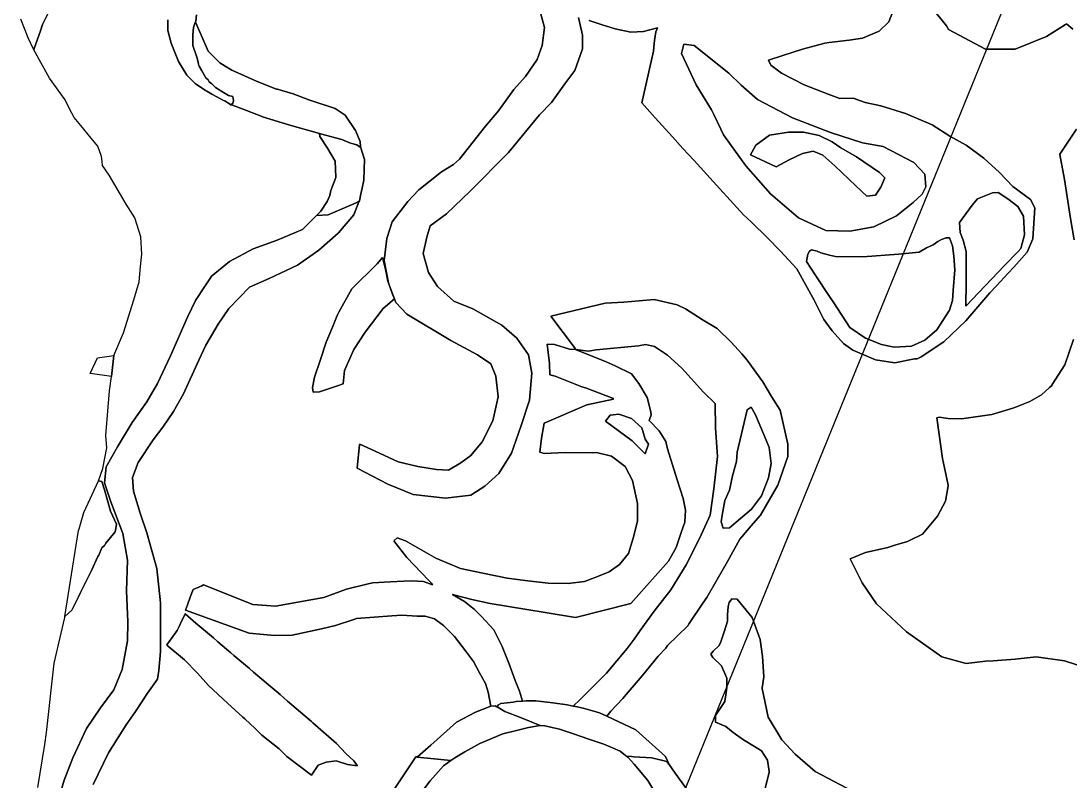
# Model space of a CAD drawing. Header units: inches. Extents: x 288635 to 1232953, y 676945 to 1655780.
# Drawn here: x 476953 to 506323, y 1344841 to 1366099 of the extents above; entities that cross this region are included whole.
import ezdxf

# ---------------------------------------------------------------- set-up
doc = ezdxf.new("R2010")
doc.units = ezdxf.units.IN
doc.header["$MEASUREMENT"] = 0
doc.layers.add('Images', color=7, linetype='Continuous')
picture_1 = doc.add_image_def('image5.jpg', size_in_pixel=(2644, 3704))

msp = doc.modelspace()

# ---------------------------------------------------------------- linework, layer by layer
at = {"color": 1}
for points in [[(506377.1774, 1365869.7844), (506199.6636, 1366017.0695), (506180.8633, 1366005.3193), (506173.365, 1366000.6329), (505637.5404, 1365665.7425), (504764.4137, 1365308.5543), (503930.9745, 1365308.5543), (502899.0975, 1365864.1804), (502836.5052, 1365965.8928), (502316.3443, 1366607.5765)], [(502316.3443, 1366607.5765), (502836.5052, 1365965.8928), (502899.0975, 1365864.1804), (503930.9745, 1365308.5543), (504764.4137, 1365308.5543), (505637.5404, 1365665.7425), (506173.365, 1366000.6329), (506180.8633, 1366005.3193), (506199.6636, 1366017.0695), (506377.1774, 1365869.7844)], [(477713.6018, 1366321.1726), (477549.6017, 1366001.2029), (477494.7627, 1365828.0378), (477320.6024, 1365325.2626), (477311.099, 1365297.8278), (477312.117, 1365296.3544), (477307.9886, 1365288.8486), (477155.9009, 1365625.7712), (476952.7005, 1366146.4723)], [(477422.5871, 1344655.8965), (477615.2408, 1345861.7422), (477668.5338, 1346195.3101), (477884.4342, 1348138.414), (478176.2352, 1349417.4027), (478182.7497, 1349445.9562), (478370.3685, 1349619.1034), (478557.8571, 1349990.6087), (478620.6283, 1350114.9886), (478675.5549, 1350223.8247), (478922.8324, 1350727.928), (479104.0687, 1351120.2169), (479125.8144, 1351156.1661), (479215.2157, 1351359.384), (479288.1636, 1351428.4925), (479297.4485, 1351439.9053), (479329.2448, 1351492.4699), (479587.4542, 1351809.8578), (479605.5525, 1351907.136), (479627.9902, 1352027.7386), (479460.454, 1352383.7531), (479284.8695, 1352985.728), (479216.3324, 1353220.7009), (479120.1622, 1353234.3694), (479243.4954, 1353576.9808), (479355.2556, 1354156.102), (479324.7756, 1354506.6227), (479426.3758, 1355751.2252), (479484.3343, 1356156.8036), (479532.0137, 1356574.885), (479551.4738, 1356745.5229), (479822.6166, 1357371.7484), (480107.0971, 1358296.3103), (480259.4974, 1358799.2313), (480293.1347, 1359231.0853), (480332.8223, 1359575.0443), (480306.3639, 1360064.5244), (480134.3844, 1360593.6922), (479896.2589, 1360977.3388), (479420.008, 1361784.3195), (479230.3568, 1362052.6919), (479220.1968, 1362169.5321), (479199.8767, 1362311.7724), (479098.2765, 1362596.253), (478915.3962, 1362819.7734), (478630.9156, 1363175.3742), (478442.9552, 1363403.9746), (478310.875, 1363637.6551), (478183.8747, 1363896.7356), (477749.0938, 1364496.5532), (477307.9886, 1365288.8486), (477312.117, 1365296.3544), (477311.099, 1365297.8278), (477320.6024, 1365325.2626), (477494.7627, 1365828.0378), (477549.6017, 1366001.2029), (477713.6018, 1366321.1726)], [(491451.3602, 1366433.1427), (491591.0605, 1365912.4417), (491527.5603, 1365410.7907), (491394.2101, 1365023.4399), (491064.0094, 1364547.189), (490740.1588, 1364178.8882), (490305.8179, 1363590.4537), (489945.9838, 1363156.5362), (489216.7552, 1362237.0739), (489051.6904, 1362082.3257), (488713.0231, 1361881.242), (488078.0218, 1361373.241), (488074.1227, 1361369.0633), (488072.7301, 1361367.9493), (487776.3962, 1361050.4486), (487331.8953, 1360478.9475), (487183.7283, 1360013.2799), (487109.6448, 1359399.4453), (487231.9021, 1358777.9707), (487217.4483, 1358819.0501), (487144.4842, 1359161.4201), (487065.3126, 1359480.5098), (486914.0076, 1359307.8025), (486205.415, 1358607.3831), (485846.1927, 1357952.1751), (485797.6779, 1357863.6858), (485663.0181, 1357535.8184), (485488.3153, 1357114.74), (485319.0591, 1356603.1603), (485160.3088, 1356140.1385), (485107.392, 1355849.0963), (485120.6212, 1355716.8044), (485299.2153, 1355723.419), (485808.475, 1355894.8529), (485967.2895, 1355948.3152), (486000.3625, 1356325.3472), (486258.3318, 1356907.4317), (486578.1033, 1357390.7518), (487081.0999, 1358061.4139), (487396.0424, 1358329.57), (487343.1256, 1358461.8619), (487287.1374, 1358620.9863), (487437.7288, 1358224.693), (487744.6461, 1357896.609), (488972.3152, 1357166.3575), (489723.7334, 1356764.1901), (490094.1508, 1356510.1895), (490231.7344, 1356160.9388), (490295.2345, 1355589.4377), (490147.0676, 1354912.103), (489850.7336, 1354330.0185), (489536.1934, 1353942.0856), (489252.7741, 1353742.6424), (488914.1068, 1353530.9753), (488575.4395, 1353552.142), (488056.8551, 1353636.8088), (487506.5206, 1353763.8091), (486860.936, 1354070.7264), (486427.0185, 1354261.2267), (486426.3224, 1354253.9174), (486421.7268, 1354255.935), (486358.2267, 1353589.1837), (487215.4784, 1353144.6828), (487924.5631, 1352858.9322), (488824.1483, 1352753.0987), (489533.233, 1352837.7655), (489924.8171, 1353091.766), (490316.4012, 1353441.0167), (490317.2022, 1353442.3032), (490321.6929, 1353446.3084), (490670.9436, 1354007.2262), (490935.5275, 1354758.6444), (491178.9447, 1355488.8959), (491242.4448, 1356250.8974), (491147.1946, 1356758.8984), (490819.1106, 1357224.566), (490406.3598, 1357594.9834), (489591.4415, 1358050.0676), (489062.2738, 1358261.7347), (488607.1895, 1358674.4856), (488353.189, 1359066.0697), (488205.022, 1359595.2374), (488300.2722, 1360050.3216), (488394.9686, 1360365.9764), (488855.8983, 1360701.1979), (489512.0663, 1361336.1992), (489516.1152, 1361340.2882), (489517.358, 1361341.4909), (490586.2768, 1362420.9931), (491456.6519, 1363472.9785), (491786.8525, 1363815.8792), (492167.8533, 1364342.9302), (492440.9038, 1364717.581), (492663.1543, 1365320.8322), (492663.1543, 1365701.8329), (492542.5041, 1366197.1339)], [(492542.5041, 1366197.1339), (492663.1543, 1365701.8329), (492663.1543, 1365320.8322), (492440.9038, 1364717.581), (492167.8533, 1364342.9302), (491786.8525, 1363815.8792), (491456.6519, 1363472.9785), (490586.2768, 1362420.9931), (489517.358, 1361341.4909), (489516.1152, 1361340.2882), (489512.0663, 1361336.1992), (488855.8983, 1360701.1979), (488394.9686, 1360365.9764), (488300.2722, 1360050.3216), (488205.022, 1359595.2374), (488353.189, 1359066.0697), (488607.1895, 1358674.4856), (489062.2738, 1358261.7347), (489591.4415, 1358050.0676), (490406.3598, 1357594.9834), (490819.1106, 1357224.566), (491147.1946, 1356758.8984), (491242.4448, 1356250.8974), (491178.9447, 1355488.8959), (490935.5275, 1354758.6444), (490670.9436, 1354007.2262), (490321.6929, 1353446.3084), (490317.2022, 1353442.3032), (490316.4012, 1353441.0167), (489924.8171, 1353091.766), (489533.233, 1352837.7655), (488824.1483, 1352753.0987), (487924.5631, 1352858.9322), (487215.4784, 1353144.6828), (486358.2267, 1353589.1837), (486421.7268, 1354255.935), (486426.3224, 1354253.9174), (486427.0185, 1354261.2267), (486860.936, 1354070.7264), (487506.5206, 1353763.8091), (488056.8551, 1353636.8088), (488575.4395, 1353552.142), (488914.1068, 1353530.9753), (489252.7741, 1353742.6424), (489536.1934, 1353942.0856), (489850.7336, 1354330.0185), (490147.0676, 1354912.103), (490295.2345, 1355589.4377), (490231.7344, 1356160.9388), (490094.1508, 1356510.1895), (489723.7334, 1356764.1901), (488972.3152, 1357166.3575), (487744.6461, 1357896.609), (487437.7288, 1358224.693), (487287.1374, 1358620.9863), (487270.3098, 1358668.812), (487263.2622, 1358688.842), (487231.9021, 1358777.9707), (487109.6448, 1359399.4453), (487183.7283, 1360013.2799), (487331.8953, 1360478.9475), (487776.3962, 1361050.4486), (488072.7301, 1361367.9493), (488074.1227, 1361369.0633), (488078.0218, 1361373.241), (488713.0231, 1361881.242), (489051.6904, 1362082.3257), (489216.7552, 1362237.0739), (489945.9838, 1363156.5362), (490305.8179, 1363590.4537), (490740.1588, 1364178.8882), (491064.0094, 1364547.189), (491394.2101, 1365023.4399), (491527.5603, 1365410.7907), (491591.0605, 1365912.4417), (491451.3602, 1366433.1427)], [(501340.1825, 1366368.23), (501231.1915, 1366077.0434), (500954.7036, 1365815.9822), (500495.2144, 1365619.0582), (500113.3247, 1365561.1049), (499555.0622, 1365495.4269), (499438.6359, 1365481.7297), (498816.8638, 1365309.7502), (498261.2377, 1365131.1561), (497864.3619, 1365005.4788), (497923.8932, 1364859.9576), (498228.1647, 1364635.0614), (498863.166, 1364310.9461), (499531.2402, 1364052.9769), (499855.3554, 1363933.9141), (500225.7729, 1363940.5287), (500566.5436, 1363823.6552), (501001.1795, 1363727.0694), (501691.7434, 1363512.7565), (502438.4611, 1363191.9347), (502937.9334, 1362877.7552), (503390.3718, 1362623.7547), (503882.4978, 1362258.629), (504318.4512, 1361861.9674), (504692.1244, 1361464.8774), (505191.7857, 1361107.488), (505310.6407, 1360869.7779), (505252.7438, 1360001.3241), (505094.1159, 1359634.4264), (504723.6985, 1359211.0922), (504564.8634, 1359042.9138), (504234.8492, 1358693.487), (504049.0097, 1358496.7158), (503380.9354, 1357709.5788), (502763.8114, 1357127.5254), (502135.6344, 1356702.5821), (502019.8518, 1356651.1232), (501944.3878, 1356649.3787), (501396.5564, 1356538.7952), (500854.9389, 1356624.1939), (500219.7048, 1356892.4039), (499961.189, 1357081.1921), (499643.6884, 1357431.7657), (499412.1775, 1357749.2663), (499140.979, 1358291.6633), (498651.4989, 1359164.79), (498196.7506, 1359661.2631), (497825.1335, 1360039.3289), (497392.2043, 1360462.196), (497259.1993, 1360592.1097), (497174.687, 1360671.34), (496977.9954, 1360886.3285), (496313.4019, 1361612.7445), (495782.8441, 1362192.6565), (495468.121, 1362536.6562), (495180.3659, 1362854.1791), (494691.6022, 1363393.5045), (494317.1812, 1363806.6588), (494645.3348, 1365258.5688), (494662.5134, 1365473.8008), (494668.589, 1365549.9223), (494706.6891, 1365793.3394), (494753.2558, 1365911.873), (494366.8311, 1365808.1561), (494009.4642, 1365790.2238), (493573.0795, 1365882.2396), (493204.7788, 1365990.1898), (492842.828, 1366112.9567)], [(492842.828, 1366112.9567), (493204.7788, 1365990.1898), (493573.0795, 1365882.2396), (494009.4642, 1365790.2238), (494366.8311, 1365808.1561), (494753.2558, 1365911.873), (494706.6891, 1365793.3394), (494668.589, 1365549.9223), (494662.5134, 1365473.8008), (494645.3348, 1365258.5688), (494317.1812, 1363806.6588), (494691.6022, 1363393.5045), (495180.3659, 1362854.1791), (495468.121, 1362536.6562), (495782.8441, 1362192.6565), (496313.4019, 1361612.7445), (496977.9954, 1360886.3285), (497174.687, 1360671.34), (497259.1993, 1360592.1097), (497392.2043, 1360462.196), (497825.1335, 1360039.3289), (498196.7506, 1359661.2631), (498651.4989, 1359164.79), (499140.979, 1358291.6633), (499412.1775, 1357749.2663), (499643.6884, 1357431.7657), (499961.189, 1357081.1921), (500219.7048, 1356892.4039), (500854.9389, 1356624.1939), (501396.5564, 1356538.7952), (501944.3878, 1356649.3787), (502019.8518, 1356651.1232), (502135.6344, 1356702.5821), (502763.8114, 1357127.5254), (503380.9354, 1357709.5788), (504049.0097, 1358496.7158), (504234.8492, 1358693.487), (504564.8634, 1359042.9138), (504723.6985, 1359211.0922), (505094.1159, 1359634.4264), (505252.7438, 1360001.3241), (505310.6407, 1360869.7779), (505191.7857, 1361107.488), (504692.1244, 1361464.8774), (504318.4512, 1361861.9674), (503882.4978, 1362258.629), (503390.3718, 1362623.7547), (502937.9334, 1362877.7552), (502438.4611, 1363191.9347), (501691.7434, 1363512.7565), (501001.1795, 1363727.0694), (500566.5436, 1363823.6552), (500225.7729, 1363940.5287), (499855.3554, 1363933.9141), (499531.2402, 1364052.9769), (498863.166, 1364310.9461), (498228.1647, 1364635.0614), (497923.8932, 1364859.9576), (497864.3619, 1365005.4788), (498261.2377, 1365131.1561), (498816.8638, 1365309.7502), (499438.6359, 1365481.7297), (499555.0622, 1365495.4269), (500113.3247, 1365561.1049), (500495.2144, 1365619.0582), (500954.7036, 1365815.9822), (501231.1915, 1366077.0434), (501340.1825, 1366368.23)], [(481060.8769, 1366129.1584), (481063.3489, 1365897.3028), (481064.0593, 1365830.6708), (481152.6608, 1365475.27), (481355.8612, 1364967.269), (481587.6366, 1364583.0933), (481822.5871, 1364354.4928), (482116.2446, 1364154.1199), (482153.1538, 1364133.7971), (482293.0172, 1364053.4049), (482431.8035, 1363973.6317), (482621.3217, 1363871.0167), (482649.8283, 1363864.3092), (482734.7123, 1363809.621), (482811.3999, 1363760.2134), (482816.2293, 1363759.5615), (482806.1082, 1363754.9217), (482869.2607, 1363746.397), (483141.9937, 1363638.1293), (483674.4311, 1363434.7263), (483707.1449, 1363422.2289), (484475.4964, 1363187.2784), (485299.6594, 1362953.5605), (485305.188, 1362951.9927), (485308.1007, 1362867.6378), (485527.7766, 1362545.2179), (485744.7353, 1362180.0922), (485755.3187, 1361730.2996), (485755.0201, 1361729.5098), (485755.3187, 1361716.8187), (485619.4184, 1361357.3695), (485592.4954, 1361214.768), (485516.6222, 1361050.3761), (485338.4833, 1360783.1398), (485218.9286, 1360656.2035), (484983.8127, 1360423.6294), (484827.3445, 1360268.8527), (484116.143, 1359970.4021), (483445.2444, 1359722.3611), (482782.6404, 1359373.5009), (482274.6393, 1358948.05), (482273.3965, 1358946.1493), (482269.3476, 1358942.7583), (482103.3254, 1358688.842), (481837.5468, 1358282.357), (481608.9463, 1357818.8061), (481138.2644, 1356736.8692), (480774.4616, 1355959.6541), (480476.8047, 1355447.0229), (480063.3924, 1354868.2457), (479649.9802, 1354190.2495), (479335.7868, 1353628.0088), (479286.1773, 1353181.5235), (479468.0787, 1352652.3558), (479798.8086, 1351759.3853), (479931.1005, 1351015.2432), (479905.3036, 1350161.9602), (479937.0536, 1349288.8335), (479929.1161, 1348764.9574), (479778.3033, 1347963.2683), (479548.1154, 1347391.7672), (479175.0521, 1346883.7662), (478786.1138, 1346312.265), (478400.6152, 1345491.7905), (478159.3147, 1344863.1392), (478051.3645, 1344482.1384)], [(478971.058, 1344741.4306), (479402.8588, 1345624.0824), (479898.1598, 1346411.484), (480158.5104, 1346786.1347), (480488.711, 1347294.1358), (480774.4616, 1347687.8365), (480806.2117, 1347935.487), (480857.0118, 1348462.5381), (480850.6617, 1349821.4408), (480755.4116, 1350786.6427), (480476.011, 1351783.5947), (480285.5106, 1352336.0458), (480095.0102, 1352945.6471), (480069.6102, 1353332.9978), (480228.3605, 1353752.0987), (480653.8113, 1354380.7499), (480920.5119, 1354736.3506), (481218.9625, 1355174.5015), (481498.363, 1355669.8025), (481923.8139, 1356609.6044), (482127.0143, 1357035.0552), (482465.1397, 1357614.5474), (482769.9403, 1358052.6982), (483340.8008, 1358650.8426), (483426.7125, 1358688.842), (483890.7176, 1358894.0749), (484684.4691, 1359264.4923), (485287.7204, 1359687.8265), (485827.4714, 1360164.0774), (485829.6302, 1360166.6048), (485832.7631, 1360169.3691), (486266.6807, 1360677.3702), (486405.3665, 1361036.2371), (486417.9855, 1361068.8904), (486458.8249, 1361263.9954), (486459.1118, 1361264.632), (486467.3311, 1361304.6326), (486491.5907, 1361422.696), (486538.4869, 1361650.9244), (486551.0584, 1361947.0856), (486562.9757, 1362227.8368), (486444.4348, 1362578.6819), (486436.592, 1362729.0192), (486309.5918, 1363033.8198), (486017.4912, 1363465.6207), (485738.0906, 1363649.771), (485007.8392, 1363891.0715), (484563.3383, 1364062.5218), (484250.4829, 1364152.1829), (484126.2086, 1364187.7986), (484096.9298, 1364196.1896), (483557.1788, 1364410.5025), (482850.7398, 1364728.0032), (482667.55, 1364837.0448), (482517.3642, 1364926.4411), (482191.926, 1365251.8792), (482039.6249, 1365600.4797), (481836.1683, 1366066.169), (481846.6787, 1366094.2923), (481862.4217, 1366272.1026)], [(481862.4217, 1366272.1026), (481846.6787, 1366094.2923), (481836.1683, 1366066.169), (481834.7378, 1366069.4434), (481833.1366, 1366058.0568), (481832.6628, 1366056.789), (481830.8766, 1366060.8773), (481829.4461, 1366064.1517), (481827.8449, 1366052.7651), (481776.5577, 1365915.5326), (481758.3561, 1365707.5507), (481758.5196, 1365695.9386), (481758.3561, 1365694.0698), (481760.0901, 1365570.9534), (481758.0085, 1365556.1506), (481760.4403, 1365546.0919), (481762.3248, 1365412.2879), (481872.1117, 1365084.1785), (481904.3261, 1364950.9278), (481917.1064, 1364880.4744), (481924.5979, 1364867.0762), (481932.6338, 1364833.8367), (481933.9976, 1364831.7531), (482005.0109, 1364723.2606), (482123.4818, 1364511.3799), (482183.7008, 1364450.2621), (482218.3844, 1364397.2733), (482294.2576, 1364338.0552), (482389.3886, 1364241.5043), (482514.4451, 1364166.2015), (482543.8225, 1364143.2728), (482574.6917, 1364129.924), (482758.4831, 1364019.2539), (482881.5146, 1363983.5351), (482892.4878, 1363873.8218), (482877.2847, 1363790.4169), (482811.3999, 1363760.2134), (482734.7123, 1363809.621), (482649.8283, 1363864.3092), (482621.3217, 1363871.0167), (482431.8035, 1363973.6317), (482293.0172, 1364053.4049), (482153.1538, 1364133.7971), (482116.2446, 1364154.1199), (481822.5871, 1364354.4928), (481587.6366, 1364583.0933), (481355.8612, 1364967.269), (481152.6608, 1365475.27), (481064.0593, 1365830.6708), (481063.3489, 1365897.3028), (481060.8769, 1366129.1584)], [(506415.7143, 1359978.0439), (506309.8807, 1360573.3576), (506137.9012, 1361664.7661), (506014.1104, 1362361.9037), (506012.2239, 1362372.5279), (506475.2456, 1363073.6751)], [(506475.2456, 1363073.6751), (506012.2239, 1362372.5279), (506014.1104, 1362361.9037), (506137.9012, 1361664.7661), (506309.8807, 1360573.3576), (506415.7143, 1359978.0439)], [(478051.3645, 1344482.1384), (478159.3147, 1344863.1392), (478400.6152, 1345491.7905), (478786.1138, 1346312.265), (479175.0521, 1346883.7662), (479548.1154, 1347391.7672), (479778.3033, 1347963.2683), (479929.1161, 1348764.9574), (479937.0536, 1349288.8335), (479905.3036, 1350161.9602), (479931.1005, 1351015.2432), (479798.8086, 1351759.3853), (479468.0787, 1352652.3558), (479286.1773, 1353181.5235), (479335.7868, 1353628.0088), (479649.9802, 1354190.2495), (480063.3924, 1354868.2457), (480476.8047, 1355447.0229), (480774.4616, 1355959.6541), (481138.2644, 1356736.8692), (481608.9463, 1357818.8061), (481837.5468, 1358282.357), (482103.3254, 1358688.842), (482269.3476, 1358942.7583), (482273.3965, 1358946.1493), (482274.6393, 1358948.05), (482782.6404, 1359373.5009), (483445.2444, 1359722.3611), (484116.143, 1359970.4021), (484827.3445, 1360268.8527), (484983.8127, 1360423.6294), (485218.9286, 1360656.2035), (485547.0126, 1360677.3702), (486326.2088, 1361017.0198), (486347.4003, 1361023.1961), (486347.4429, 1361023.2906), (486351.0605, 1361024.8675), (486352.7346, 1361028.5823), (486372.5142, 1361037.2042), (486405.3665, 1361036.2371), (486266.6807, 1360677.3702), (485832.7631, 1360169.3691), (485829.6302, 1360166.6048), (485827.4714, 1360164.0774), (485287.7204, 1359687.8265), (484684.4691, 1359264.4923), (483890.7176, 1358894.0749), (483426.7125, 1358688.842), (483340.8008, 1358650.8426), (482769.9403, 1358052.6982), (482465.1397, 1357614.5474), (482127.0143, 1357035.0552), (481923.8139, 1356609.6044), (481498.363, 1355669.8025), (481218.9625, 1355174.5015), (480920.5119, 1354736.3506), (480653.8113, 1354380.7499), (480228.3605, 1353752.0987), (480069.6102, 1353332.9978), (480095.0102, 1352945.6471), (480285.5106, 1352336.0458), (480476.011, 1351783.5947), (480755.4116, 1350786.6427), (480850.6617, 1349821.4408), (480857.0118, 1348462.5381), (480806.2117, 1347935.487), (480774.4616, 1347687.8365), (480488.711, 1347294.1358), (480158.5104, 1346786.1347), (479898.1598, 1346411.484), (479402.8588, 1345624.0824), (478971.058, 1344741.4306)], [(495712.2694, 1344413.6888), (495249.7107, 1345062.9685), (495081.7586, 1345298.7177), (494977.5144, 1345525.3424), (494150.4934, 1346273.5994), (493335.7422, 1346649.6383), (493455.2506, 1346793.5674), (493789.6846, 1347149.1681), (493827.7215, 1347193.4454), (494331.5524, 1347779.936), (494778.8151, 1348331.2748), (494987.2629, 1348558.3139), (495038.1723, 1348631.0416), (495600.5526, 1349176.7633), (495644.7032, 1349243.6791), (496023.8867, 1349818.3791), (496135.607, 1349974.7875), (496717.2613, 1350978.9096), (497062.2388, 1351607.6101), (497434.6358, 1352044.7718), (497633.0569, 1352277.7009), (498123.1841, 1353111.2233), (498400.6203, 1353920.4122), (498403.636, 1354262.7653), (498185.6787, 1355213.8517), (497942.1197, 1355592.6702), (497703.9943, 1356009.3898), (497267.4309, 1356611.3181), (497112.3008, 1356784.6988), (496817.6383, 1357114.0274), (496420.7625, 1357497.674), (496037.1159, 1357729.1849), (495899.2289, 1357818.0066), (495537.4512, 1358051.0502), (495309.7349, 1358162.559), (494667.1236, 1358312.5017), (494240.5915, 1358271.5818), (493811.9656, 1358231.8942), (493295.1506, 1358203.8255), (491772.7662, 1357841.3531), (492458.4796, 1356925.7457), (492447.8336, 1356926.48), (492458.4796, 1356912.2648), (492458.4796, 1356912.2648), (492291.5347, 1356923.78), (491878.2104, 1357045.7648), (491674.7752, 1357058.8897), (491739.3039, 1356516.8488), (491745.9185, 1356205.9627), (491891.4396, 1356166.2751), (492639.0378, 1355864.9864), (492741.306, 1355834.6847), (493530.0442, 1355536.6804), (493507.1312, 1355531.8566), (493530.0442, 1355523.1995), (492775.9802, 1355364.4492), (491585.3529, 1354848.5107), (491514.4076, 1354426.3845), (491463.1875, 1354035.8315), (491585.3529, 1353996.6875), (492175.8672, 1354029.7605), (492947.8876, 1354019.9655), (493053.7933, 1354028.5524), (493469.2135, 1353924.6973), (493855.9748, 1353632.8847), (494058.8334, 1353247.5321), (494199.9338, 1352601.0076), (494199.9338, 1352587.5267), (494199.9338, 1352124.7566), (494199.9338, 1352111.2757), (494073.3124, 1351635.8347), (493948.5791, 1351205.076), (493697.2244, 1350894.19), (493406.1822, 1350695.7521), (493101.9108, 1350570.0748), (492718.4722, 1350424.0261), (492256.0898, 1350364.9985), (491699.6163, 1350371.6369), (491130.761, 1350437.7828), (490548.6765, 1350510.5434), (489867.373, 1350649.4499), (489248.6609, 1350785.117), (488553.0715, 1351074.9459), (487711.0146, 1351562.2642), (487472.8891, 1351641.6394), (487379.8104, 1351554.7659), (487744.2426, 1351094.7986), (488358.7748, 1350445.3914), (488465.0786, 1350342.8992), (488442.814, 1350350.8846), (488465.0786, 1350329.4183), (488209.9093, 1350420.9371), (487893.7428, 1350437.7828), (487658.9246, 1350434.4755), (487275.278, 1350408.0171), (486789.1052, 1350381.5587), (486666.2558, 1350353.9176), (486054.8849, 1350209.5792), (485420.5489, 1349972.2301), (484071.1712, 1349734.1046), (483436.1699, 1349773.7922), (482058.8177, 1350324.733), (482008.1257, 1350302.0914), (481768.5212, 1350195.0721), (481752.6832, 1350152.8373), (481688.8525, 1349982.6222), (481607.4854, 1349765.6431), (481550.7774, 1349614.4217), (483339.4873, 1348979.2554), (483739.7938, 1348938.091), (484044.0652, 1348914.9399), (484536.8527, 1348918.2472), (485360.3699, 1349100.1486), (485747.3238, 1349189.4456), (486266.324, 1349358.1192), (486333.3632, 1349390.3973), (487326.7129, 1349459.7007), (487603.743, 1349479.0284), (488029.3597, 1349454.0295), (488254.2559, 1349454.0295), (488518.8398, 1349377.9616), (488770.1945, 1349189.4456), (489077.7732, 1348881.8669), (489385.3519, 1348478.3765), (489610.2482, 1348180.7197), (489775.6131, 1347869.8336), (489940.9781, 1347572.1768), (489991.1024, 1347413.9131), (490019.9859, 1347322.7154), (490092.4, 1346934.3885), (489669.2997, 1346770.4371), (489135.8986, 1346484.6865), (488411.7141, 1345840.4992), (488045.6122, 1345514.8387), (487998.9186, 1345519.5354), (487046.4167, 1344090.7825)], [(506799.3609, 1347985.7804), (506144.5158, 1348204.0621), (505350.7642, 1348309.8956), (504762.0651, 1348250.3642), (504141.7659, 1348205.4269), (503933.9075, 1348190.3687), (503392.8436, 1348131.3015), (502711.5402, 1348309.8956), (501725.9653, 1349011.0428), (500885.9115, 1349791.5652), (500483.399, 1350379.8528), (500144.0739, 1351056.9839), (500570.9171, 1351230.5836), (501197.6601, 1351369.7998), (501397.1309, 1351432.7906), (501746.0855, 1351542.9867), (501824.3198, 1351580.3258), (502169.4314, 1351745.0382), (502585.8629, 1352251.9434), (502810.7591, 1352668.663), (502890.1343, 1353098.6118), (502888.7918, 1353104.8208), (502890.1343, 1353112.0927), (502784.3008, 1353601.5729), (502731.036, 1353857.6537), (502567.8849, 1354997.4469), (502636.3434, 1355013.8089), (502883.9308, 1354984.5882), (503260.7495, 1354969.8754), (504112.743, 1355092.3739), (504482.8986, 1355203.0812), (504691.6653, 1355265.5198), (504801.4973, 1355309.8069), (505171.3388, 1355458.9365), (505498.4698, 1355641.745), (505719.7642, 1355843.7964), (505767.7613, 1355888.7936), (505877.5913, 1356057.7853), (506151.1304, 1356478.6706), (506395.8705, 1357186.4325)], [(506395.8705, 1357186.4325), (506151.1304, 1356478.6706), (505877.5913, 1356057.7853), (505767.7613, 1355888.7936), (505719.7642, 1355843.7964), (505498.4698, 1355641.745), (505171.3388, 1355458.9365), (504801.4973, 1355309.8069), (504691.6653, 1355265.5198), (504482.8986, 1355203.0812), (504112.743, 1355092.3739), (503260.7495, 1354969.8754), (502883.9308, 1354984.5882), (502636.3434, 1355013.8089), (502567.8849, 1354997.4469), (502731.036, 1353857.6537), (502784.3008, 1353601.5729), (502890.1343, 1353112.0927), (502888.7918, 1353104.8208), (502890.1343, 1353098.6118), (502810.7591, 1352668.663), (502585.8629, 1352251.9434), (502169.4314, 1351745.0382), (501824.3198, 1351580.3258), (501746.0855, 1351542.9867), (501397.1309, 1351432.7906), (501197.6601, 1351369.7998), (500570.9171, 1351230.5836), (500144.0739, 1351056.9839), (500483.399, 1350379.8528), (500885.9115, 1349791.5652), (501725.9653, 1349011.0428), (502711.5402, 1348309.8956), (503392.8436, 1348131.3015), (503933.9075, 1348190.3687), (504141.7659, 1348205.4269), (504762.0651, 1348250.3642), (505350.7642, 1348309.8956), (506144.5158, 1348204.0621), (506799.3609, 1347985.7804)], [(497763.8034, 1344630.9365), (497882.4488, 1345090.6578), (497881.1231, 1345099.0021), (497882.4488, 1345104.1387), (497831.2723, 1345426.2627), (497668.5533, 1345680.2633), (497469.3686, 1345803.1975), (497160.5522, 1345993.7951), (496870.8329, 1346200.1705), (496664.1624, 1346360.3643), (496374.7382, 1346481.9524), (496374.7382, 1346670.8781), (496642.8928, 1347067.9747), (496680.3315, 1347319.4343), (496700.1763, 1347452.7234), (496700.1763, 1347466.2043), (496700.1763, 1347706.7239), (496700.1763, 1347720.2048), (496545.3948, 1348057.5493), (496300.6956, 1348299.5669), (496248.3167, 1348383.6268), (496315.1747, 1348474.5264), (496485.8634, 1348627.4758), (496528.6472, 1348737.4913), (496569.2073, 1348841.7887), (496629.4201, 1349038.8709), (496713.1801, 1349313.0256), (496716.9633, 1349492.6329), (496730.51, 1349719.5401), (496762.6834, 1349829.6069), (496838.9754, 1349938.0467), (496987.3045, 1349930.2987), (497155.7655, 1349719.7225), (497403.9273, 1349409.5203), (497628.8657, 1348796.5449), (497692.3658, 1348320.2939), (497727.6605, 1347751.2529), (497684.0109, 1347445.7059), (497685.1501, 1347440.1996), (497684.0109, 1347432.225), (497850.624, 1346626.9284), (498232.1169, 1345996.1893), (498606.7676, 1345589.7885), (499170.5075, 1345103.3067), (500384.5279, 1344466.4435)], [(500384.5279, 1344466.4435), (499170.5075, 1345103.3067), (498606.7676, 1345589.7885), (498232.1169, 1345996.1893), (497850.624, 1346626.9284), (497684.0109, 1347432.225), (497685.1501, 1347440.1996), (497684.0109, 1347445.7059), (497727.6605, 1347751.2529), (497692.3658, 1348320.2939), (497628.8657, 1348796.5449), (497403.9273, 1349409.5203), (497155.7655, 1349719.7225), (496987.3045, 1349930.2987), (496838.9754, 1349938.0467), (496762.6834, 1349829.6069), (496730.51, 1349719.5401), (496716.9633, 1349492.6329), (496713.1801, 1349313.0256), (496629.4201, 1349038.8709), (496569.2073, 1348841.7887), (496528.6472, 1348737.4913), (496485.8634, 1348627.4758), (496315.1747, 1348474.5264), (496248.3167, 1348383.6268), (496300.6956, 1348299.5669), (496545.3948, 1348057.5493), (496700.1763, 1347720.2048), (496700.1763, 1347706.7239), (496700.1763, 1347466.2043), (496700.1763, 1347452.7234), (496680.3315, 1347319.4343), (496642.8928, 1347067.9747), (496374.7382, 1346670.8781), (496374.7382, 1346481.9524), (496664.1624, 1346360.3643), (496870.8329, 1346200.1705), (497160.5522, 1345993.7951), (497469.3686, 1345803.1975), (497668.5533, 1345680.2633), (497831.2723, 1345426.2627), (497882.4488, 1345104.1387), (497881.1231, 1345099.0021), (497882.4488, 1345090.6578), (497763.8034, 1344630.9365)], [(488082.0846, 1344429.037), (488399.5852, 1344841.7878), (488774.6245, 1345267.165), (488975.8628, 1345415.446), (488977.5257, 1345415.2787), (489083.039, 1345490.5622), (489365.5574, 1345653.8932), (489791.0082, 1345888.8436), (490426.0095, 1346155.5442), (490813.3603, 1346257.1444), (491143.5609, 1346339.6945), (491473.7616, 1346390.4946), (491465.7105, 1346393.7336), (491479.0533, 1346395.7863), (491606.3542, 1346384.0972), (492016.8009, 1346290.4527), (492402.8817, 1346158.3725), (492804.2025, 1346021.2122), (493256.3234, 1345873.8919), (493495.0838, 1345767.2117), (493708.4443, 1345670.6915), (493865.7992, 1345557.0462), (493891.3246, 1345538.6112), (493900.8134, 1345531.7513), (493886.0329, 1345533.3195), (493934.1743, 1345498.5158), (494100.4245, 1345310.0989), (494481.4253, 1344852.898), (494760.8258, 1344408.3971)], [(487046.4167, 1344090.7825), (487998.9186, 1345519.5354), (488045.6122, 1345514.8387), (488043.6964, 1345513.1346), (488044.2893, 1345513.0774), (488040.3205, 1345509.547), (488038.4047, 1345507.8429), (488508.7605, 1345462.4292), (488975.8628, 1345415.446), (488774.6245, 1345267.165), (488399.5852, 1344841.7878), (488082.0846, 1344429.037)], [(494760.8258, 1344408.3971), (494481.4253, 1344852.898), (494100.4245, 1345310.0989), (493934.1743, 1345498.5158), (493886.0329, 1345533.3195), (493900.8134, 1345531.7513), (493891.3246, 1345538.6112), (493891.3246, 1345538.6112), (494031.131, 1345523.778), (494094.2971, 1345519.6839), (494601.0172, 1345486.8409), (495020.1181, 1345385.2407), (495081.7586, 1345298.7177), (495249.7107, 1345062.9685), (495712.2694, 1344413.6888)]]:
    msp.add_lwpolyline(points, dxfattribs=at)
for points in [[(481836.1683, 1366066.169), (482039.6249, 1365600.4797), (482191.926, 1365251.8792), (482517.3642, 1364926.4411), (482667.55, 1364837.0448), (482850.7398, 1364728.0032), (483557.1788, 1364410.5025), (484096.9298, 1364196.1896), (484126.2086, 1364187.7986), (484250.4829, 1364152.1829), (484563.3383, 1364062.5218), (485007.8392, 1363891.0715), (485738.0906, 1363649.771), (486017.4912, 1363465.6207), (486309.5918, 1363033.8198), (486436.592, 1362729.0192), (486444.4348, 1362578.6819), (486438.6641, 1362582.572), (486439.1431, 1362573.3902), (486346.0623, 1362636.1376), (486164.5998, 1362685.6274), (485929.6493, 1362780.8776), (485326.3981, 1362945.9779), (485305.188, 1362951.9927), (485299.6594, 1362953.5605), (484475.4964, 1363187.2784), (483707.1449, 1363422.2289), (483674.4311, 1363434.7263), (483141.9937, 1363638.1293), (482869.2607, 1363746.397), (482806.1082, 1363754.9217), (482816.2293, 1363759.5615), (482811.3999, 1363760.2134), (482877.2847, 1363790.4169), (482892.4878, 1363873.8218), (482881.5146, 1363983.5351), (482758.4831, 1364019.2539), (482574.6917, 1364129.924), (482543.8225, 1364143.2728), (482514.4451, 1364166.2015), (482389.3886, 1364241.5043), (482294.2576, 1364338.0552), (482218.3844, 1364397.2733), (482183.7008, 1364450.2621), (482123.4818, 1364511.3799), (482005.0109, 1364723.2606), (481933.9976, 1364831.7531), (481932.6338, 1364833.8367), (481924.5979, 1364867.0762), (481917.1064, 1364880.4744), (481904.3261, 1364950.9278), (481872.1117, 1365084.1785), (481762.3248, 1365412.2879), (481760.4403, 1365546.0919), (481758.0085, 1365556.1506), (481760.0901, 1365570.9534), (481758.3561, 1365694.0698), (481758.5196, 1365695.9386), (481758.3561, 1365707.5507), (481776.5577, 1365915.5326), (481827.8449, 1366052.7651), (481829.4461, 1366064.1517), (481830.8766, 1366060.8773), (481832.6628, 1366056.789), (481833.1366, 1366058.0568), (481834.7378, 1366069.4434), (481836.1683, 1366066.169)], [(499460.9952, 1360239.7504), (500138.3299, 1360218.5837), (500805.0812, 1360345.5839), (501440.0825, 1360652.5012), (501905.7501, 1361022.9186), (502159.7506, 1361255.7524), (502265.5841, 1361456.8362), (502233.834, 1361816.6702), (501926.9168, 1362144.7542), (501068.2393, 1362585.3913), (500487.5806, 1362695.0886), (499598.5788, 1362980.8392), (498529.66, 1363393.59), (497556.2979, 1363899.7383), (497099.9503, 1364304.376), (496751.6564, 1364642.4259), (495777.9878, 1365415.0107), (495492.2372, 1365446.7608), (495428.7371, 1365192.7603), (495841.4879, 1364314.3419), (496264.8221, 1363615.8405), (496328.6527, 1363484.1898), (496526.9431, 1363075.216), (496603.4895, 1362917.3391), (497227.9074, 1362049.504), (497915.8254, 1361266.3358), (498698.9936, 1360589.0011), (499460.9952, 1360239.7504)], [(498529.66, 1363393.59), (499598.5788, 1362980.8392), (500487.5806, 1362695.0886), (501068.2393, 1362585.3913), (501926.9168, 1362144.7542), (502233.834, 1361816.6702), (502265.5841, 1361456.8362), (502159.7506, 1361255.7524), (501905.7501, 1361022.9186), (501440.0825, 1360652.5012), (500805.0812, 1360345.5839), (500138.3299, 1360218.5837), (499460.9952, 1360239.7504), (498698.9936, 1360589.0011), (497915.8254, 1361266.3358), (497227.9074, 1362049.504), (496603.4895, 1362917.3391), (496526.9431, 1363075.216), (496328.6527, 1363484.1898), (496264.8221, 1363615.8405), (495841.4879, 1364314.3419), (495428.7371, 1365192.7603), (495492.2372, 1365446.7608), (495777.9878, 1365415.0107), (496751.6564, 1364642.4259), (497099.9503, 1364304.376), (497556.2979, 1363899.7383), (498529.66, 1363393.59)], [(486346.0623, 1362636.1376), (486439.1431, 1362573.3902), (486438.6641, 1362582.572), (486444.4348, 1362578.6819), (486562.9757, 1362227.8368), (486551.0584, 1361947.0856), (486538.4869, 1361650.9244), (486491.5907, 1361422.696), (486467.3311, 1361304.6326), (486459.1118, 1361264.632), (486458.8249, 1361263.9954), (486417.9855, 1361068.8904), (486405.3665, 1361036.2371), (486372.5142, 1361037.2042), (486352.7346, 1361028.5823), (486351.0605, 1361024.8675), (486347.4429, 1361023.2906), (486347.4003, 1361023.1961), (486326.2088, 1361017.0198), (485547.0126, 1360677.3702), (485218.9286, 1360656.2035), (485338.4833, 1360783.1398), (485516.6222, 1361050.3761), (485592.4954, 1361214.768), (485619.4184, 1361357.3695), (485755.3187, 1361716.8187), (485755.0201, 1361729.5098), (485755.3187, 1361730.2996), (485744.7353, 1362180.0922), (485527.7766, 1362545.2179), (485308.1007, 1362867.6378), (485305.188, 1362951.9927), (485326.3981, 1362945.9779), (485929.6493, 1362780.8776), (486164.5998, 1362685.6274), (486346.0623, 1362636.1376)], [(499887.7689, 1362555.1238), (500319.5698, 1362294.7733), (500967.2711, 1361856.6224), (501113.3214, 1361710.5721), (501005.3712, 1361450.2216), (500852.9709, 1361227.9711), (500611.6704, 1361202.5711), (500300.5198, 1361488.3216), (499716.3186, 1362047.1228), (499379.7679, 1362345.5734), (499106.7174, 1362453.5236), (498808.2668, 1362390.0234), (498439.966, 1362212.2231), (498078.0153, 1362021.7227), (497354.1139, 1362351.9234), (497506.5142, 1362624.9739), (497887.5149, 1362904.3745), (498420.916, 1362993.2747), (498840.0168, 1362986.9246), (499278.1677, 1362891.6744), (499640.1184, 1362720.2241), (499887.7689, 1362555.1238)], [(497354.1139, 1362351.9234), (498078.0153, 1362021.7227), (498439.966, 1362212.2231), (498808.2668, 1362390.0234), (499106.7174, 1362453.5236), (499379.7679, 1362345.5734), (499716.3186, 1362047.1228), (500300.5198, 1361488.3216), (500611.6704, 1361202.5711), (500852.9709, 1361227.9711), (501005.3712, 1361450.2216), (501113.3214, 1361710.5721), (500967.2711, 1361856.6224), (500319.5698, 1362294.7733), (499887.7689, 1362555.1238), (499640.1184, 1362720.2241), (499278.1677, 1362891.6744), (498840.0168, 1362986.9246), (498420.916, 1362993.2747), (497887.5149, 1362904.3745), (497506.5142, 1362624.9739), (497354.1139, 1362351.9234)], [(503201.5861, 1360461.4097), (503220.6362, 1360182.0091), (503303.1863, 1359966.1087), (503385.7365, 1359648.6081), (503388.9696, 1359208.9119), (503392.0865, 1358785.0063), (503379.3865, 1358124.605), (504464.8171, 1359259.1703), (504840.6495, 1359652.0157), (504922.4396, 1359737.5082), (505017.6898, 1360118.509), (504992.2897, 1360639.21), (504833.5394, 1360905.9106), (504554.1388, 1361128.161), (504281.0883, 1361299.6114), (504122.338, 1361293.2613), (503703.2371, 1361121.811), (503557.1869, 1360944.0107), (503201.5861, 1360461.4097)], [(504464.8171, 1359259.1703), (503379.3865, 1358124.605), (503392.0865, 1358785.0063), (503388.9696, 1359208.9119), (503385.7365, 1359648.6081), (503303.1863, 1359966.1087), (503220.6362, 1360182.0091), (503201.5861, 1360461.4097), (503557.1869, 1360944.0107), (503703.2371, 1361121.811), (504122.338, 1361293.2613), (504281.0883, 1361299.6114), (504554.1388, 1361128.161), (504833.5394, 1360905.9106), (504992.2897, 1360639.21), (505017.6898, 1360118.509), (504922.4396, 1359737.5082), (504840.6495, 1359652.0157), (504464.8171, 1359259.1703)], [(503010.6523, 1359805.8329), (502928.1021, 1360034.4333), (502832.8519, 1360034.4333), (502699.5016, 1359989.9832), (502597.9014, 1359926.4831), (502470.9012, 1359837.5829), (502280.4008, 1359755.0328), (502077.6339, 1359635.908), (501499.7827, 1359572.4079), (500502.8307, 1359502.5578), (499734.4792, 1359515.2578), (499569.3669, 1359552.5875), (499321.2949, 1359615.3325), (499226.6126, 1359657.6903), (499067.2944, 1359697.8826), (499003.7943, 1359659.7826), (498965.6942, 1359577.2324), (498921.2441, 1359367.682), (499162.5446, 1358999.3812), (499569.3669, 1358391.3225), (499690.0291, 1358219.8552), (499795.2242, 1358058.3584), (500140.88, 1357527.7038), (500572.6809, 1357222.9032), (501023.5318, 1357051.4529), (501379.1325, 1356975.2527), (501861.7335, 1357000.6528), (502236.3842, 1357172.1031), (502566.5849, 1357464.2037), (502922.1856, 1358010.3048), (503004.7357, 1358277.0053), (503027.6021, 1358557.6385), (503074.5859, 1359134.257), (503048.7523, 1359520.0823), (503010.6523, 1359805.8329)], [(503048.7523, 1359520.0823), (503074.5859, 1359134.257), (503027.6021, 1358557.6385), (503004.7357, 1358277.0053), (502922.1856, 1358010.3048), (502566.5849, 1357464.2037), (502236.3842, 1357172.1031), (501861.7335, 1357000.6528), (501379.1325, 1356975.2527), (501023.5318, 1357051.4529), (500572.6809, 1357222.9032), (500140.88, 1357527.7038), (499795.2242, 1358058.3584), (499690.0291, 1358219.8552), (499569.3669, 1358391.3225), (499162.5446, 1358999.3812), (498921.2441, 1359367.682), (498965.6942, 1359577.2324), (499003.7943, 1359659.7826), (499067.2944, 1359697.8826), (499226.6126, 1359657.6903), (499321.2949, 1359615.3325), (499569.3669, 1359552.5875), (499734.4792, 1359515.2578), (500502.8307, 1359502.5578), (501499.7827, 1359572.4079), (502077.6339, 1359635.908), (502280.4008, 1359755.0328), (502470.9012, 1359837.5829), (502597.9014, 1359926.4831), (502699.5016, 1359989.9832), (502832.8519, 1360034.4333), (502928.1021, 1360034.4333), (503010.6523, 1359805.8329), (503048.7523, 1359520.0823)], [(485299.2153, 1355723.419), (485120.6212, 1355716.8044), (485107.392, 1355849.0963), (485160.3088, 1356140.1385), (485319.0591, 1356603.1603), (485488.3153, 1357114.74), (485663.0181, 1357535.8184), (485797.6779, 1357863.6858), (485846.1927, 1357952.1751), (486205.415, 1358607.3831), (486914.0076, 1359307.8025), (487065.3126, 1359480.5098), (487144.4842, 1359161.4201), (487217.4483, 1358819.0501), (487231.9021, 1358777.9707), (487263.2622, 1358688.842), (487270.3098, 1358668.812), (487287.1374, 1358620.9863), (487343.1256, 1358461.8619), (487396.0424, 1358329.57), (487081.0999, 1358061.4139), (486578.1033, 1357390.7518), (486258.3318, 1356907.4317), (486000.3625, 1356325.3472), (485967.2895, 1355948.3152), (485808.475, 1355894.8529), (485299.2153, 1355723.419)], [(492458.4796, 1356912.2648), (492447.8336, 1356926.48), (492458.4796, 1356925.7457), (491772.7662, 1357841.3531), (493295.1506, 1358203.8255), (493811.9656, 1358231.8942), (494240.5915, 1358271.5818), (494667.1236, 1358312.5017), (495309.7349, 1358162.559), (495537.4512, 1358051.0502), (495899.2289, 1357818.0066), (496037.1159, 1357729.1849), (496420.7625, 1357497.674), (496817.6383, 1357114.0274), (497112.3008, 1356784.6988), (497267.4309, 1356611.3181), (497703.9943, 1356009.3898), (497942.1197, 1355592.6702), (498185.6787, 1355213.8517), (498403.636, 1354262.7653), (498400.6203, 1353920.4122), (498123.1841, 1353111.2233), (497633.0569, 1352277.7009), (497434.6358, 1352044.7718), (497062.2388, 1351607.6101), (496717.2613, 1350978.9096), (496135.607, 1349974.7875), (496023.8867, 1349818.3791), (495644.7032, 1349243.6791), (495600.5526, 1349176.7633), (495038.1723, 1348631.0416), (494987.2629, 1348558.3139), (494778.8151, 1348331.2748), (494331.5524, 1347779.936), (493827.7215, 1347193.4454), (493789.6846, 1347149.1681), (493455.2506, 1346793.5674), (493335.7422, 1346649.6383), (493130.9013, 1346744.1803), (492680.5491, 1346875.0592), (492458.2986, 1346925.8593), (492399.8333, 1346937.0718), (492591.6489, 1347123.7257), (493328.2504, 1347855.2472), (493911.8208, 1348548.0017), (494102.3733, 1348812.3743), (494272.3416, 1349048.1884), (494661.2798, 1349587.9395), (495129.5933, 1350183.2531), (495558.2191, 1350889.6921), (495931.2824, 1351627.881), (496232.908, 1352278.7573), (496336.0957, 1353016.9463), (496433.5342, 1353915.7881), (496374.6933, 1354719.9477), (496367.8458, 1355398.2011), (496043.1224, 1355713.0461), (495439.1564, 1356390.3906), (495035.3544, 1356749.4694), (494677.1549, 1356993.6418), (494423.1544, 1357049.2044), (494225.7188, 1357012.6009), (493041.3409, 1356902.479), (492827.7137, 1356866.6415), (492458.4796, 1356912.2648)], [(492458.4796, 1356912.2648), (493318.7117, 1356560.8097), (493574.7452, 1356456.205), (494028.3025, 1356229.4264), (494236.1818, 1355959.3834), (494464.7822, 1355572.0327), (494560.5562, 1355207.3983), (494576.3683, 1355078.6956), (494522.2337, 1354927.8858), (494804.5079, 1354631.437), (494991.0395, 1354337.749), (495038.1723, 1354134.1342), (495311.1545, 1353265.5545), (495474.7356, 1352745.069), (495535.8684, 1352414.4712), (495523.1684, 1352084.2706), (495420.4727, 1351795.4681), (495283.2439, 1351370.9553), (495065.972, 1350988.9708), (494006.2952, 1349808.1881), (492458.4796, 1349411.3123), (491610.5212, 1349552.6387), (490077.2248, 1349808.1881), (489563.1016, 1349915.2297), (489020.7047, 1350060.7508), (489355.5422, 1349861.6779), (489641.2927, 1349639.4275), (489830.6203, 1349439.4303), (490175.5099, 1349068.9933), (490411.4082, 1348601.2886), (490601.9085, 1348137.7377), (490778.7414, 1347653.2975), (490899.3705, 1347351.3101), (490982.1684, 1347074.5167), (490801.2125, 1347062.5407), (490723.319, 1347048.994), (490552.292, 1347023.5939), (490371.105, 1347004.9672), (490310.1449, 1346969.4072), (490279.9674, 1346937.63), (490264.0717, 1346915.9332), (490216.4389, 1346944.1241), (490092.4, 1346934.3885), (490019.9859, 1347322.7154), (489991.1024, 1347413.9131), (489940.9781, 1347572.1768), (489775.6131, 1347869.8336), (489610.2482, 1348180.7197), (489385.3519, 1348478.3765), (489077.7732, 1348881.8669), (488770.1945, 1349189.4456), (488518.8398, 1349377.9616), (488254.2559, 1349454.0295), (488029.3597, 1349454.0295), (487603.743, 1349479.0284), (487326.7129, 1349459.7007), (486333.3632, 1349390.3973), (486266.324, 1349358.1192), (485747.3238, 1349189.4456), (485360.3699, 1349100.1486), (484536.8527, 1348918.2472), (484044.0652, 1348914.9399), (483739.7938, 1348938.091), (483339.4873, 1348979.2554), (481550.7774, 1349614.4217), (481607.4854, 1349765.6431), (481688.8525, 1349982.6222), (481752.6832, 1350152.8373), (481768.5212, 1350195.0721), (482008.1257, 1350302.0914), (482058.8177, 1350324.733), (483436.1699, 1349773.7922), (484071.1712, 1349734.1046), (485420.5489, 1349972.2301), (486054.8849, 1350209.5792), (486666.2558, 1350353.9176), (486789.1052, 1350381.5587), (487275.278, 1350408.0171), (487658.9246, 1350434.4755), (487893.7428, 1350437.7828), (488209.9093, 1350420.9371), (488465.0786, 1350329.4183), (488442.814, 1350350.8846), (488465.0786, 1350342.8992), (488358.7748, 1350445.3914), (487744.2426, 1351094.7986), (487379.8104, 1351554.7659), (487472.8891, 1351641.6394), (487711.0146, 1351562.2642), (488553.0715, 1351074.9459), (489248.6609, 1350785.117), (489867.373, 1350649.4499), (490548.6765, 1350510.5434), (491130.761, 1350437.7828), (491699.6163, 1350371.6369), (492256.0898, 1350364.9985), (492718.4722, 1350424.0261), (493101.9108, 1350570.0748), (493406.1822, 1350695.7521), (493697.2244, 1350894.19), (493948.5791, 1351205.076), (494073.3124, 1351635.8347), (494199.9338, 1352111.2757), (494199.9338, 1352124.7566), (494199.9338, 1352587.5267), (494199.9338, 1352601.0076), (494058.8334, 1353247.5321), (493855.9748, 1353632.8847), (493469.2135, 1353924.6973), (493053.7933, 1354028.5524), (492947.8876, 1354019.9655), (492175.8672, 1354029.7605), (491585.3529, 1353996.6875), (491463.1875, 1354035.8315), (491514.4076, 1354426.3845), (491585.3529, 1354848.5107), (492775.9802, 1355364.4492), (493530.0442, 1355523.1995), (493507.1312, 1355531.8566), (493530.0442, 1355536.6804), (492741.306, 1355834.6847), (492639.0378, 1355864.9864), (491891.4396, 1356166.2751), (491745.9185, 1356205.9627), (491739.3039, 1356516.8488), (491674.7752, 1357058.8897), (491878.2104, 1357045.7648), (492291.5347, 1356923.78), (492458.4796, 1356912.2648)], [(492458.4796, 1356912.2648), (492827.7137, 1356866.6415), (493041.3409, 1356902.479), (494225.7188, 1357012.6009), (494423.1544, 1357049.2044), (494677.1549, 1356993.6418), (495035.3544, 1356749.4694), (495439.1564, 1356390.3906), (496043.1224, 1355713.0461), (496367.8458, 1355398.2011), (496374.6933, 1354719.9477), (496433.5342, 1353915.7881), (496336.0957, 1353016.9463), (496232.908, 1352278.7573), (495931.2824, 1351627.881), (495558.2191, 1350889.6921), (495129.5933, 1350183.2531), (494661.2798, 1349587.9395), (494272.3416, 1349048.1884), (494102.3733, 1348812.3743), (493911.8208, 1348548.0017), (493328.2504, 1347855.2472), (492591.6489, 1347123.7257), (492399.8333, 1346937.0718), (492226.5232, 1346970.3094), (491826.4724, 1347030.6345), (491353.3964, 1347084.6096), (491086.6959, 1347081.4346), (490982.1684, 1347074.5167), (490899.3705, 1347351.3101), (490778.7414, 1347653.2975), (490601.9085, 1348137.7377), (490411.4082, 1348601.2886), (490175.5099, 1349068.9933), (489830.6203, 1349439.4303), (489641.2927, 1349639.4275), (489355.5422, 1349861.6779), (489020.7047, 1350060.7508), (489563.1016, 1349915.2297), (490077.2248, 1349808.1881), (491610.5212, 1349552.6387), (492458.4796, 1349411.3123), (494006.2952, 1349808.1881), (495065.972, 1350988.9708), (495283.2439, 1351370.9553), (495420.4727, 1351795.4681), (495523.1684, 1352084.2706), (495535.8684, 1352414.4712), (495474.7356, 1352745.069), (495311.1545, 1353265.5545), (495038.1723, 1354134.1342), (494991.0395, 1354337.749), (494804.5079, 1354631.437), (494522.2337, 1354927.8858), (494576.3683, 1355078.6956), (494560.5562, 1355207.3983), (494464.7822, 1355572.0327), (494236.1818, 1355959.3834), (494028.3025, 1356229.4264), (493574.7452, 1356456.205), (493318.7117, 1356560.8097), (492458.4796, 1356912.2648)], [(479532.0137, 1356574.885), (479484.3343, 1356156.8036), (479482.8199, 1356157.0055), (478889.6208, 1356236.1103), (479088.0586, 1356672.6736), (479549.9083, 1356745.2768), (479551.4738, 1356745.5229), (479532.0137, 1356574.885)], [(496538.3796, 1352089.686), (496596.588, 1351915.0606), (496765.776, 1351925.3309), (497386.4637, 1352442.5707), (497664.6823, 1352816.0595), (497861.0038, 1353320.8863), (497940.3789, 1353717.7621), (497875.6678, 1354170.7402), (497797.7495, 1354374.595), (497499.8237, 1355084.6692), (497380.761, 1355296.3363), (497265.6901, 1355225.8901), (496987.877, 1354035.2627), (496969.2251, 1353774.1363), (496858.2078, 1353378.1033), (496772.2181, 1352974.6129), (496639.9262, 1352690.1852), (496566.7693, 1352274.7186), (496538.3796, 1352089.686)], [(496765.776, 1351925.3309), (496596.588, 1351915.0606), (496538.3796, 1352089.686), (496566.7693, 1352274.7186), (496639.9262, 1352690.1852), (496772.2181, 1352974.6129), (496858.2078, 1353378.1033), (496969.2251, 1353774.1363), (496987.877, 1354035.2627), (497265.6901, 1355225.8901), (497380.761, 1355296.3363), (497499.8237, 1355084.6692), (497797.7495, 1354374.595), (497875.6678, 1354170.7402), (497940.3789, 1353717.7621), (497861.0038, 1353320.8863), (497664.6823, 1352816.0595), (497386.4637, 1352442.5707), (496765.776, 1351925.3309)], [(494050.9962, 1354352.7633), (494408.1844, 1353995.5751), (494501.5594, 1354262.3426), (494415.5696, 1354401.2491), (494316.3507, 1354718.7497), (494031.923, 1354983.3336), (493675.395, 1355099.4929), (493432.4039, 1355074.7247), (493303.5467, 1354908.3895), (494050.9962, 1354352.7633)], [(494501.5594, 1354262.3426), (494408.1844, 1353995.5751), (494050.9962, 1354352.7633), (493303.5467, 1354908.3895), (493432.4039, 1355074.7247), (493675.395, 1355099.4929), (494031.923, 1354983.3336), (494316.3507, 1354718.7497), (494415.5696, 1354401.2491), (494501.5594, 1354262.3426)], [(478370.3685, 1349619.1034), (478182.7497, 1349445.9562), (478564.4862, 1351850.8967), (478577.2005, 1351895.0639), (478708.1891, 1352350.098), (479120.1622, 1353234.3694), (479216.3324, 1353220.7009), (479284.8695, 1352985.728), (479460.454, 1352383.7531), (479627.9902, 1352027.7386), (479605.5525, 1351907.136), (479587.4542, 1351809.8578), (479329.2448, 1351492.4699), (479297.4485, 1351439.9053), (479288.1636, 1351428.4925), (479215.2157, 1351359.384), (479125.8144, 1351156.1661), (479104.0687, 1351120.2169), (478922.8324, 1350727.928), (478675.5549, 1350223.8247), (478620.6283, 1350114.9886), (478557.8571, 1349990.6087), (478370.3685, 1349619.1034)], [(486258.4999, 1345408.0131), (486353.7501, 1345274.6628), (486352.0275, 1345263.5935), (486351.7053, 1345261.5227), (486087.0495, 1345305.632), (485769.5489, 1345400.8822), (485490.1483, 1345362.7821), (485261.5479, 1345280.2319), (485077.3975, 1345000.8314), (484391.6081, 1345521.5204), (484175.6957, 1345737.4329), (483686.7447, 1346124.7836), (483498.8647, 1346305.0468), (483216.8438, 1346575.6345), (483156.4755, 1346630.5147), (482727.8928, 1347020.1354), (482200.8417, 1347515.4364), (481889.0877, 1347858.3658), (481524.2828, 1348231.2633), (481032.4394, 1348639.3887), (481038.4852, 1348647.8529), (481032.4394, 1348652.8696), (481318.19, 1349052.9204), (481372.2269, 1349165.6258), (481412.326, 1349249.2611), (481540.4404, 1349516.4713), (481615.9909, 1349452.2073), (481847.3515, 1349255.4097), (482334.102, 1348841.375), (482462.5046, 1348732.1545), (482825.7303, 1348423.1912), (482908.4387, 1348352.8386), (483341.6659, 1347984.3314), (483459.0578, 1347884.4767), (483869.2497, 1347535.5635), (484197.4093, 1347256.4278), (484408.2234, 1347077.1072), (484532.8153, 1346971.1281), (485075.8552, 1346509.213), (485120.298, 1346471.4095), (485780.7105, 1345890.527), (486038.5703, 1345605.1218), (486258.4999, 1345408.0131)], [(484391.6081, 1345521.5204), (485077.3975, 1345000.8314), (485261.5479, 1345280.2319), (485490.1483, 1345362.7821), (485769.5489, 1345400.8822), (486087.0495, 1345305.632), (486351.7053, 1345261.5227), (486352.0275, 1345263.5935), (486353.7501, 1345274.6628), (486258.4999, 1345408.0131), (486038.5703, 1345605.1218), (485780.7105, 1345890.527), (485120.298, 1346471.4095), (485075.8552, 1346509.213), (484532.8153, 1346971.1281), (484408.2234, 1347077.1072), (484197.4093, 1347256.4278), (483869.2497, 1347535.5635), (483459.0578, 1347884.4767), (483341.6659, 1347984.3314), (482908.4387, 1348352.8386), (482825.7303, 1348423.1912), (482462.5046, 1348732.1545), (482334.102, 1348841.375), (481847.3515, 1349255.4097), (481615.9909, 1349452.2073), (481540.4404, 1349516.4713), (481412.326, 1349249.2611), (481372.2269, 1349165.6258), (481318.19, 1349052.9204), (481032.4394, 1348652.8696), (481038.4852, 1348647.8529), (481032.4394, 1348639.3887), (481524.2828, 1348231.2633), (481889.0877, 1347858.3658), (482200.8417, 1347515.4364), (482727.8928, 1347020.1354), (483156.4755, 1346630.5147), (483216.8438, 1346575.6345), (483498.8647, 1346305.0468), (483686.7447, 1346124.7836), (484175.6957, 1345737.4329), (484391.6081, 1345521.5204)], [(489083.039, 1345490.5622), (488977.5257, 1345415.2787), (488975.8628, 1345415.446), (488508.7605, 1345462.4292), (488038.4047, 1345507.8429), (488040.3205, 1345509.547), (488044.2893, 1345513.0774), (488043.6964, 1345513.1346), (488045.6122, 1345514.8387), (488411.7141, 1345840.4992), (489135.8986, 1346484.6865), (489669.2997, 1346770.4371), (490092.4, 1346934.3885), (490216.4389, 1346944.1241), (490264.0717, 1346915.9332), (490302.6261, 1346893.1153), (490488.4513, 1346783.1371), (490926.6022, 1346618.0368), (491479.0533, 1346395.7863), (491465.7105, 1346393.7336), (491473.7616, 1346390.4946), (491143.5609, 1346339.6945), (490813.3603, 1346257.1444), (490426.0095, 1346155.5442), (489791.0082, 1345888.8436), (489365.5574, 1345653.8932), (489083.039, 1345490.5622)], [(494977.5144, 1345525.3424), (495081.7586, 1345298.7177), (495020.1181, 1345385.2407), (494601.0172, 1345486.8409), (494094.2971, 1345519.6839), (494031.131, 1345523.778), (493891.3246, 1345538.6112), (493865.7992, 1345557.0462), (493708.4443, 1345670.6915), (493495.0838, 1345767.2117), (493256.3234, 1345873.8919), (492804.2025, 1346021.2122), (492402.8817, 1346158.3725), (492016.8009, 1346290.4527), (491606.3542, 1346384.0972), (491479.0533, 1346395.7863), (490926.6022, 1346618.0368), (490488.4513, 1346783.1371), (490302.6261, 1346893.1153), (490264.0717, 1346915.9332), (490279.9674, 1346937.63), (490310.1449, 1346969.4072), (490371.105, 1347004.9672), (490552.292, 1347023.5939), (490723.319, 1347048.994), (490801.2125, 1347062.5407), (490982.1684, 1347074.5167), (491086.6959, 1347081.4346), (491353.3964, 1347084.6096), (491826.4724, 1347030.6345), (492226.5232, 1346970.3094), (492399.8333, 1346937.0718), (492458.2986, 1346925.8593), (492680.5491, 1346875.0592), (493130.9013, 1346744.1803), (493335.7422, 1346649.6383), (494150.4934, 1346273.5994), (494977.5144, 1345525.3424)]]:
    msp.add_lwpolyline(points, close=True, dxfattribs=at)

# ---------------------------------------------------------------- pictures from other files: only their frames are drawn
at = {"layer": 'Images'}
image = msp.add_image(picture_1, insert=(488564.8439, 1327527.3731), size_in_units=(43695.7232, 61213.6758), rotation=-22.17094651, dxfattribs=at)
image.dxf.flags = 7

doc.saveas('drawing.dxf')
